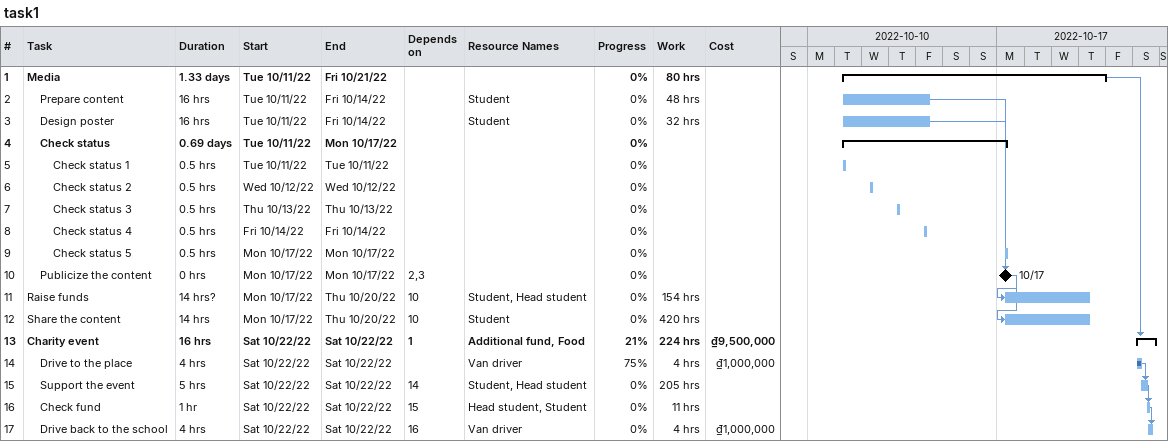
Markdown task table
task1

| ID | Level | Task | Duration | Start | Finish | Predecessors | Resources | % complete | Work (h) | Cost (₫) |
|---|---|---|---|---|---|---|---|---|---|---|
| 1 | 1 | **Media** | 1.33d | 2022-10-11 | 2022-10-21 |  |  | 0 | 80 |  |
| 2 | 2 | Prepare content | 16h | 2022-10-11 | 2022-10-14 |  | Student | 0 | 48 |  |
| 3 | 2 | Design poster | 16h | 2022-10-11 | 2022-10-14 |  | Student | 0 | 32 |  |
| 4 | 2 | **Check status** | 0.69d | 2022-10-11 | 2022-10-17 |  |  | 0 |  |  |
| 5 | 3 | Check status 1 | 0.5h | 2022-10-11 | 2022-10-11 |  |  | 0 |  |  |
| 6 | 3 | Check status 2 | 0.5h | 2022-10-12 | 2022-10-12 |  |  | 0 |  |  |
| 7 | 3 | Check status 3 | 0.5h | 2022-10-13 | 2022-10-13 |  |  | 0 |  |  |
| 8 | 3 | Check status 4 | 0.5h | 2022-10-14 | 2022-10-14 |  |  | 0 |  |  |
| 9 | 3 | Check status 5 | 0.5h | 2022-10-17 | 2022-10-17 |  |  | 0 |  |  |
| 10 | 2 | Publicize the content | 0h | 2022-10-17 | 2022-10-17 | 2, 3 |  | 0 |  |  |
| 11 | 1 | Raise funds | 14h? | 2022-10-17 | 2022-10-20 | 10 | Student, Head student | 0 | 154 |  |
| 12 | 1 | Share the content | 14h | 2022-10-17 | 2022-10-20 | 10 | Student | 0 | 420 |  |
| 13 | 1 | **Charity event** | 16h | 2022-10-22 | 2022-10-22 | 1 | Additional fund, Food | 21 | 224 | 9500000 |
| 14 | 2 | Drive to the place | 4h | 2022-10-22 | 2022-10-22 |  | Van driver | 75 | 4 | 1000000 |
| 15 | 2 | Support the event | 5h | 2022-10-22 | 2022-10-22 | 14 | Student, Head student | 0 | 205 |  |
| 16 | 2 | Check fund | 1h | 2022-10-22 | 2022-10-22 | 15 | Head student, Student | 0 | 11 |  |
| 17 | 2 | Drive back to the school | 4h | 2022-10-22 | 2022-10-22 | 16 | Van driver | 0 | 4 | 1000000 |
